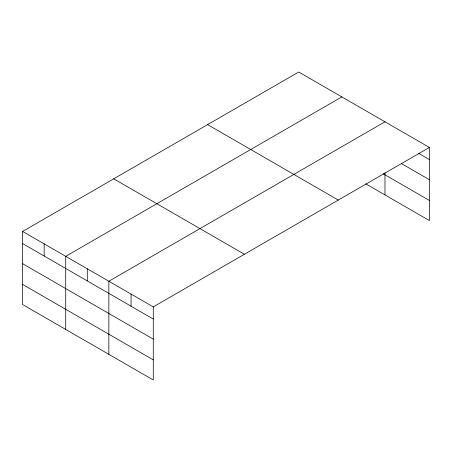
<?xml version="1.0" encoding="UTF-8"?>
<svg xmlns="http://www.w3.org/2000/svg" width="452" height="452" viewBox="0 0 452 452"><rect width="100%" height="100%" fill="white"/><g stroke="black" fill="none" stroke-linecap="round" stroke-linejoin="round"><path stroke-width="0.68" d="M429.4 147.459L298.727 72.015L22.6 231.435L22.6 304.541L153.273 379.985L153.273 306.88L429.4 147.459L429.4 220.565L365.804 183.851M341.848 96.909L65.721 256.329L65.721 329.44M384.968 121.808L108.847 281.229L108.847 354.334M418.592 153.358L429.4 159.596M401.184 163.426L429.4 179.715M383.172 173.76L429.4 200.445M207.604 124.622L338.277 200.066M113.723 178.822L244.396 254.267M22.6 231.435L153.273 306.88M22.6 243.571L153.273 319.016M22.6 263.691L153.273 339.136M22.6 284.421L153.273 359.865M384.968 172.72L384.968 194.914M131.057 294.054L131.057 306.19M87.281 268.776L87.281 280.918M44.16 243.882L44.16 256.024"/></g></svg>
